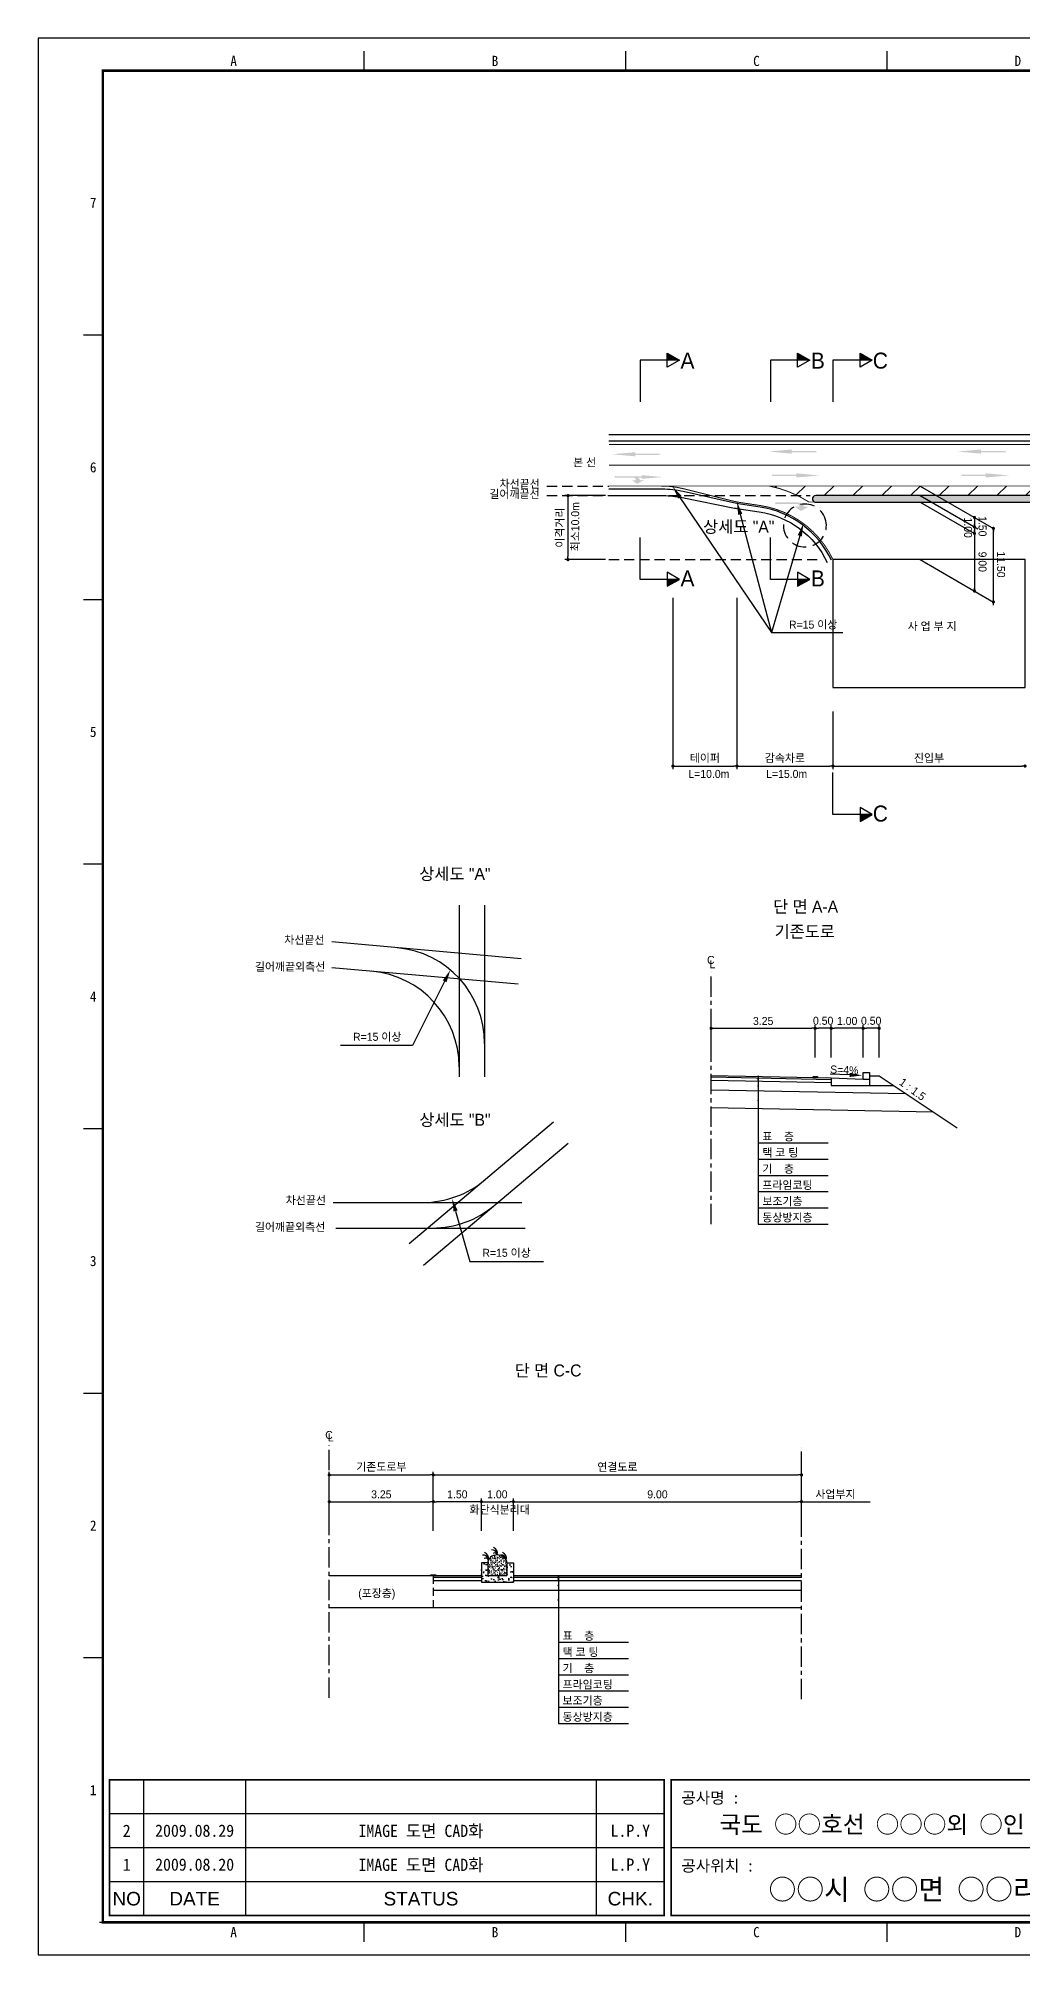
# Model space of a CAD drawing. Header units: millimetres. Extents: x 474 to 898, y 17 to 316.
# Drawn here: x 474.2 to 627.9, y 16.9 to 316.3 of the extents above; entities that cross this region are included whole.
import ezdxf
from ezdxf.enums import TextEntityAlignment as Align

# ---------------------------------------------------------------- set-up
doc = ezdxf.new("R2010")
doc.units = ezdxf.units.MM
doc.linetypes.add('CENTER', pattern=[50.8, 31.75, -6.35, 6.35, -6.35])
doc.linetypes.add('HIDDEN', pattern=[9.525, 6.35, -3.175])
for name, color, linetype in [('CC-GSTR-0004', 4, 'Continuous'), ('CM-LANE-0030', 30, 'Continuous'), ('CZ-DIMT-0002', 7, 'Continuous'), ('CZ-EXST-0002', 1, 'Continuous'), ('CZ-LIN1-0007', 7, 'Continuous'), ('CZ-LIN2-0003', 3, 'Continuous'), ('CZ-LINE-0001', 7, 'Continuous'), ('CZ-TEXT-BOX0', 7, 'Continuous'), ('TITLE', 7, 'Continuous')]:
    doc.layers.add(name, color=color, linetype=linetype)
doc.styles.add('견고딕', font='arial.ttf')
doc.styles.add('돋움', font='')
doc.styles.add('돋음체', font='')
doc.styles.get('돋움').set_extended_font_data('Dotum')
doc.styles.get('돋음체').set_extended_font_data('DotumChe')

# ---------------------------------------------------------------- blocks, each defined once
blk = doc.blocks.new('_Dot')
at = {"color": 0, "linetype": 'ByBlock', "lineweight": -2}
blk.add_line((-0.5, 0), (-1, 0), dxfattribs=at)
at = {"color": 0, "linetype": 'ByBlock', "const_width": 0.5}
blk.add_lwpolyline([(-0.25, 0, 1), (0.25, 0, 1)], format="xyb", close=True, dxfattribs=at)

msp = doc.modelspace()

# ---------------------------------------------------------------- hatches: boundary and pattern name
at = {"layer": 'CM-LANE-0030'}
h = msp.add_hatch(dxfattribs=at)
h.set_pattern_fill('ANSI31', color=256, style=0)
h.set_pattern_definition([(45, (-506.971, -418.9762), (-2.245064, 2.245064), [])])
h.paths.add_polyline_path([(741.86, 244.87, -0.768606), (742.11, 243.93, 0.001764), (741.99, 243.87), (743.03, 243.87, -0.102655), (750.17, 245.87), (757.33, 246.37), (588.35, 246.37, -0.092011), (594.52, 243.87), (595.42, 243.87, 0.002052), (595.29, 243.96, -0.737198), (595.57, 244.87)])
at = {"layer": 'CZ-EXST-0002'}
h = msp.add_hatch(dxfattribs=at)
h.set_pattern_fill('AR-CONC', color=256, scale=0.01, style=0)
h.set_pattern_definition([(50, (-564.7575, 3558.9985), (1.8218467, -0.15939086), [0.1905, -2.0955]), (355, (-564.7575, 3558.9985), (-0.3524283, 1.9105664), [0.1524, -1.6764]), (100.451, (-564.6057, 3558.9852), (1.469425, 1.7511669), [0.1619, -1.7809]), (46.1842, (-564.7575, 3559.5065), (2.7107904, -0.4204233), [0.28575, -3.14325]), (96.6356, (-564.5316, 3559.4714), (2.3740423, 2.4742556), [0.24285, -2.67135]), (351.184, (-564.7575, 3559.5065), (2.374046, 2.4742512), [0.2286, -2.5146]), (21, (-564.5035, 3559.3795), (1.5161488, -1.0226552), [0.1905, -2.0955]), (326, (-564.5035, 3559.3795), (0.6180203, 1.8418797), [0.1524, -1.6764]), (71.4514, (-564.3772, 3559.2943), (2.1341649, 0.8192286), [0.1619, -1.7809]), (37.5, (-564.75754, 3558.9985), (0.03088603, 0.84555039), [0, -1.65608, 0, -1.7018, 0, -1.68275]), (7.5, (-564.7575, 3558.9985), (0.66819663, 1.00180575), [0, -0.97028, 0, -1.61798, 0, -0.64135]), (327.5, (-565.32396, 3558.9985), (1.35590595, -0.05728744), [0, -0.635, 0, -1.9812, 0, -2.6289]), (317.5, (-565.578, 3558.9985), (1.4812918, 0.2542649), [0, -0.8255, 0, -1.31572, 0, -1.8669])])
h.paths.add_polyline_path([(548.36, 75.15), (548.36, 78.15), (547.36, 78.15), (547.36, 76.15), (544.36, 76.15), (544.36, 78.15), (543.36, 78.15), (543.36, 75.15)])
h = msp.add_hatch(dxfattribs=at)
h.set_pattern_fill('AR-SAND', color=256, scale=0.01, style=0)
h.set_pattern_definition([(37.5, (-564.75754, 3558.99847), (-0.016000313, 0.489413237), [0, -0.38608, 0, -0.4318, 0, -0.41275]), (7.5, (-564.75754, 3558.9985), (0.44952328, 0.7168251), [0, -0.20828, 0, -0.34798, 0, -0.13335]), (327.5, (-565.06996, 3558.99847), (0.79099237, 0.001437185), [0, -0.127, 0, -0.4572, 0, -0.5969]), (317.5, (-565.06996, 3558.9985), (0.76355645, 0.22292932), [0, -0.0635, 0, -0.29972, 0, -0.3429])])
edge = h.paths.add_edge_path()
edge.add_ellipse((545.86, 78.15), major_axis=(-1.5, 0), ratio=0.829212, start_angle=180, end_angle=360)
edge.add_line((544.36, 78.15), (544.36, 76.15))
edge.add_line((544.36, 76.15), (547.36, 76.15))
edge.add_line((547.36, 76.15), (547.36, 78.15))
at = {"layer": 'CZ-LIN1-0007'}
for points in [[(567.4, 251.65), (567.4, 251.44), (571.22, 251.44), (571.22, 251.22), (567.4, 251.22), (567.4, 251.01), (563.75, 251.33)], [(591.83, 252.08), (591.83, 251.86), (595.66, 251.86), (595.66, 251.65), (591.83, 251.65), (591.83, 251.43), (588.18, 251.75)], [(621.39, 252.08), (621.39, 251.86), (625.22, 251.86), (625.22, 251.65), (621.39, 251.65), (621.39, 251.43), (617.74, 251.75)], [(567.28, 247.89, -0.267976), (568.18, 247.28), (568.74, 247.29), (567.7, 246.71), (566.87, 247.28), (567.48, 247.28, 0.504994), (567.21, 247.65), (564.16, 247.67), (564.16, 247.91)], [(568.41, 248.06), (568.41, 247.87), (564.98, 247.87), (564.98, 247.68), (568.41, 247.68), (568.41, 247.49), (571.68, 247.77)], [(592.57, 248.35), (592.57, 248.13), (588.74, 248.13), (588.74, 247.92), (592.57, 247.92), (592.57, 247.7), (596.22, 248.02)], [(622.13, 248.35), (622.13, 248.13), (618.3, 248.13), (618.3, 247.92), (622.13, 247.92), (622.13, 247.7), (625.78, 248.02)], [(592.8, 243.81, -0.267976), (593.82, 243.13), (594.45, 243.13), (593.28, 242.47), (592.34, 243.12), (593.03, 243.12, 0.504994), (592.72, 243.54), (589.26, 243.56), (589.26, 243.83)], [(595.87, 153.97), (595.87, 154.1), (595.12, 154.11), (595.12, 153.99)], [(536.24, 76.15), (536.24, 76.28), (535.49, 76.28), (535.49, 76.15)]]:
    msp.add_hatch(color=256, dxfattribs=at).paths.add_polyline_path(points)
at = {"layer": 'CZ-LIN2-0003'}
h = msp.add_hatch(dxfattribs=at)
h.set_pattern_fill('CROSS', color=256, scale=0.075, style=0)
h.set_pattern_definition([(0, (-506.97093, -418.9762), (0.47625, 0.47625), [0.238125, -0.714375]), (90, (-506.85187, -419.09526), (-0.47625, 0.47625), [0.238125, -0.714375])])
h.paths.add_polyline_path([(741.99, 243.87, -0.001764), (742.11, 243.93, 0.768606), (741.86, 244.87), (595.57, 244.87, 0.737198), (595.29, 243.96, -0.002052), (595.42, 243.87)])
at = {"layer": 'CZ-LINE-0001'}
for points in [[(572.39, 267.14), (572.39, 266.04), (574.3, 266.04)], [(592.75, 267.14), (592.75, 266.04), (594.66, 266.04)], [(602.51, 267.14), (602.51, 266.04), (604.41, 266.04)], [(574.3, 231.79), (572.39, 231.79), (572.39, 230.7)], [(594.66, 231.79), (592.75, 231.79), (592.75, 230.7)], [(604.41, 195.07), (602.51, 195.07), (602.51, 193.97)]]:
    msp.add_hatch(color=256, dxfattribs=at).paths.add_polyline_path(points)

# ---------------------------------------------------------------- linework, layer by layer
at = {"color": 0, "linetype": 'ByBlock', "lineweight": -2}
for p, q in [((620.37, 241.21), (620.37, 240.96)), ((620.37, 240.21), (620.37, 240.46)), ((620.37, 239.71), (620.37, 239.46)), ((623.33, 239.5), (623.33, 239.25)), ((620.37, 239.21), (620.37, 239.46)), ((620.37, 230.21), (620.37, 230.46)), ((623.33, 228.5), (623.33, 228.75)), ((593.61, 87.7), (593.86, 87.7))]:
    msp.add_line(p, q, dxfattribs=at)
at = {"color": 0, "linetype": 'ByBlock', "const_width": 0.25}
for points in [[(620.37, 241.34, 1), (620.37, 241.59, 1)], [(620.37, 239.84, 1), (620.37, 240.09, 1)], [(620.37, 240.09, 1), (620.37, 239.84, 1)], [(623.33, 239.63, 1), (623.33, 239.88, 1)], [(620.37, 239.09, 1), (620.37, 238.84, 1)], [(620.37, 230.09, 1), (620.37, 229.84, 1)], [(623.33, 228.38, 1), (623.33, 228.13, 1)], [(593.49, 87.7, 1), (593.24, 87.7, 1)]]:
    msp.add_lwpolyline(points, format="xyb", close=True, dxfattribs=at)
at = {"layer": 'CC-GSTR-0004'}
for p, q in [((597.99, 153.93), (597.99, 152.73)), ((597.99, 153.93), (602.99, 153.73)), ((597.99, 152.73), (603.99, 152.73)), ((602.99, 153.73), (602.99, 154.73)), ((602.99, 154.73), (603.99, 154.73)), ((602.99, 153.73), (603.99, 153.73)), ((603.99, 154.73), (603.99, 152.73))]:
    msp.add_line(p, q, dxfattribs=at)
for points in [[(798.27, 254.37), (563.27, 254.37)], [(798.27, 253.37), (563.27, 253.37)]]:
    msp.add_lwpolyline(points, dxfattribs=at)
for points in [[(598.05, 234.76, 0.250676), (586.88, 243.07), (583.81, 243.53), (583.81, 243.53, -0.018175), (582.74, 243.74), (582.74, 243.74), (574.9, 245.5), (574.9, 245.5, 0.055452), (571.6, 245.87), (563.27, 245.87)], [(563.27, 244.87), (571.78, 244.87, -0.049659), (574.74, 244.57), (582.91, 242.93, 0.012396), (583.64, 242.8), (586.77, 242.33, -0.250676), (597.37, 234.44)]]:
    msp.add_lwpolyline(points, format="xyb", dxfattribs=at)
at = {"layer": 'CM-LANE-0030', "const_width": 0.15}
msp.add_lwpolyline([(798.27, 249.62), (563.27, 249.62)], dxfattribs=at)
msp.add_lwpolyline([(588.35, 246.37), (757.33, 246.37), (750.17, 245.87, 0.102655), (743.03, 243.87), (594.52, 243.87, 0.092011)], format="xyb", close=True, dxfattribs=at)
at = {"layer": 'CZ-EXST-0002'}
for p, q in [((539.89, 180.87), (539.89, 154.09)), ((543.87, 180.87), (543.87, 154.09)), ((549.58, 172.5), (519.99, 175.14)), ((549.09, 168.53), (519.99, 171.12)), ((532.1, 128.03), (554.65, 147.02)), ((534.3, 124.66), (556.91, 143.69)), ((520.22, 134.45), (549.7, 134.45)), ((520.64, 130.45), (550.18, 130.45)), ((519.61, 76.15), (535.86, 76.15)), ((519.61, 71.15), (535.86, 71.15))]:
    msp.add_line(p, q, dxfattribs=at)
at = {"layer": 'CZ-LIN1-0007'}
for p, q in [((595.12, 154.11), (595.87, 154.1)), ((595.12, 153.99), (595.87, 153.97)), ((595.87, 154.1), (595.87, 153.97)), ((535.49, 76.15), (535.49, 76.28)), ((535.49, 76.28), (536.24, 76.28)), ((536.24, 76.15), (535.49, 76.15)), ((536.24, 76.28), (536.24, 76.15))]:
    msp.add_line(p, q, dxfattribs=at)
at = {"layer": 'CZ-LIN1-0007', "const_width": 0.15}
msp.add_lwpolyline([(798.27, 252.87), (563.27, 252.87)], dxfattribs=at)
msp.add_lwpolyline([(598.27, 234.87, 0.250676), (586.92, 243.32), (583.98, 243.76), (583.98, 243.76, -0.024027), (582.57, 244.04), (582.57, 244.04), (575.06, 245.92), (575.06, 245.92, 0.061321), (571.42, 246.37), (563.27, 246.37)], format="xyb", dxfattribs=at)
at = {"layer": 'CZ-LIN1-0007', "linetype": 'HIDDEN', "const_width": 0.15}
msp.add_lwpolyline([(571.42, 246.37), (588.35, 246.37)], dxfattribs=at)
at = {"layer": 'CZ-LIN2-0003'}
for p, q in [((579.24, 154.3), (597.99, 153.93)), ((579.24, 154.05), (597.99, 153.68)), ((579.24, 153.55), (597.99, 153.18)), ((603.99, 154.23), (605.49, 154.23)), ((603.99, 152.73), (607.74, 152.73)), ((605.49, 154.23), (617.69, 146.09)), ((579.24, 152.05), (609.67, 151.45)), ((579.24, 149.3), (613.92, 148.61)), ((544.36, 78.15), (543.36, 78.15)), ((543.36, 78.15), (543.36, 75.15)), ((544.36, 78.15), (544.36, 76.15)), ((547.36, 78.15), (547.36, 76.15)), ((547.36, 78.15), (548.36, 78.15)), ((548.36, 78.15), (548.36, 75.15)), ((535.86, 76.15), (543.36, 76.15)), ((535.86, 75.9), (543.36, 75.9)), ((535.86, 75.4), (543.36, 75.4)), ((543.36, 75.15), (548.36, 75.15)), ((544.36, 76.15), (547.36, 76.15)), ((548.36, 76.15), (593.36, 76.15)), ((548.36, 75.9), (593.36, 75.9)), ((548.36, 75.4), (593.36, 75.4)), ((535.86, 73.9), (593.36, 73.9)), ((535.86, 71.15), (593.36, 71.15))]:
    msp.add_line(p, q, dxfattribs=at)
msp.add_lwpolyline([(595.29, 243.96, -0.002052), (595.42, 243.87), (741.99, 243.87, -0.001764), (742.11, 243.93, 0.768606), (741.86, 244.87), (595.57, 244.87, 0.737198)], format="xyb", close=True, dxfattribs=at)
msp.add_lwpolyline([(628.27, 234.87), (598.27, 234.87), (598.27, 214.87), (628.27, 214.87)], close=True, dxfattribs=at)
for centre, radius, start, end in [((528.87, 159.29), 15, 0, 84.9204), ((524.89, 155.63), 15, 0, 84.9204), ((534.25, 149.45), 15, 270, 310.097), ((535.71, 145.45), 15, 270, 310.097), ((543.59, 78.49), 0.88, 7.8639, 92.7752), ((544.05, 78.46), 0.44, 19.771, 124.0366), ((543.49, 78.83), 1, 347.1802, 67.3267), ((544.99, 79.28), 0.88, 7.8639, 92.7752), ((545.45, 79.25), 0.44, 19.771, 124.0366), ((544.88, 79.62), 1, 347.1802, 67.3267), ((546.38, 78.49), 0.88, 7.8639, 92.7752), ((546.84, 78.46), 0.44, 19.771, 124.0366), ((546.28, 78.83), 1, 347.1802, 67.3267)]:
    msp.add_arc(centre, radius, start, end, dxfattribs=at)
msp.add_ellipse((545.86, 78.15), major_axis=(-1.5, 0), ratio=0.829212, start_param=3.141593, end_param=6.283185, dxfattribs=at)
at = {"layer": 'CZ-LINE-0001'}
for p, q in [((572.39, 264.94), (572.39, 267.14)), ((572.39, 267.14), (574.3, 266.04)), ((592.75, 264.94), (592.75, 267.14)), ((592.75, 267.14), (594.66, 266.04)), ((602.51, 264.94), (602.51, 267.14)), ((602.51, 267.14), (604.41, 266.04)), ((574.3, 266.04), (568.15, 266.04)), ((568.15, 266.04), (568.15, 259.5)), ((574.3, 266.04), (572.39, 264.94)), ((594.66, 266.04), (588.51, 266.04)), ((588.51, 266.04), (588.51, 259.5)), ((594.66, 266.04), (592.75, 264.94)), ((604.41, 266.04), (598.27, 266.04)), ((598.27, 266.04), (598.27, 259.5)), ((604.41, 266.04), (602.51, 264.94)), ((611.88, 246.37), (623.33, 239.75)), ((562.77, 244.87), (556.39, 244.87)), ((556.89, 244.37), (556.89, 235.37)), ((611.88, 244.87), (620.87, 239.67)), ((611.88, 244.87), (620.87, 239.67)), ((611.88, 243.87), (620.37, 238.96)), ((620.37, 240.96), (620.37, 229.96)), ((623.33, 227.77), (623.33, 239.75)), ((568.15, 231.79), (568.15, 238.34)), ((588.51, 231.79), (588.51, 238.34)), ((562.77, 234.87), (556.39, 234.87)), ((611.88, 234.87), (623.33, 228.25)), ((574.3, 231.79), (568.15, 231.79)), ((574.3, 231.79), (572.39, 232.89)), ((572.39, 232.89), (572.39, 230.7)), ((572.39, 230.7), (574.3, 231.79)), ((594.66, 231.79), (588.51, 231.79)), ((594.66, 231.79), (592.75, 232.89)), ((592.75, 232.89), (592.75, 230.7)), ((592.75, 230.7), (594.66, 231.79)), ((573.27, 228.89), (573.27, 202.12)), ((583.27, 228.89), (583.27, 202.12)), ((583.27, 228.89), (583.27, 202.12)), ((588.68, 223.51), (599.81, 223.51)), ((598.27, 211.17), (598.27, 202.12)), ((598.27, 211.17), (598.27, 202.12)), ((573.77, 202.62), (582.77, 202.62)), ((583.77, 202.62), (597.77, 202.62)), ((598.27, 195.07), (598.27, 201.61)), ((598.77, 202.62), (627.77, 202.62)), ((604.41, 195.07), (598.27, 195.07)), ((604.41, 195.07), (602.51, 196.17)), ((602.51, 196.17), (602.51, 193.97)), ((602.51, 193.97), (604.41, 195.07)), ((579.24, 157.1), (579.24, 162.15)), ((595.49, 157.1), (595.49, 162.15)), ((595.49, 157.1), (595.49, 162.15)), ((597.99, 157.1), (597.99, 162.15)), ((597.99, 157.1), (597.99, 162.15)), ((602.99, 157.1), (602.99, 162.15)), ((602.99, 159.54), (602.99, 162.15)), ((605.49, 157.1), (605.49, 162.15)), ((579.74, 161.65), (594.99, 161.65)), ((597.49, 161.65), (595.99, 161.65)), ((602.49, 161.65), (598.49, 161.65)), ((604.99, 161.65), (603.49, 161.65)), ((586.59, 154.17), (586.59, 131.08)), ((586.59, 143.74), (597.53, 143.74)), ((586.59, 141.21), (597.53, 141.21)), ((586.59, 138.68), (597.53, 138.68)), ((586.59, 136.15), (597.53, 136.15)), ((586.59, 133.61), (597.53, 133.61)), ((586.59, 131.08), (597.53, 131.08)), ((519.61, 88.2), (519.61, 92.38)), ((520.11, 91.88), (535.36, 91.88)), ((535.86, 88.2), (535.86, 92.38)), ((535.86, 88.2), (535.86, 92.38)), ((536.36, 91.88), (592.86, 91.88)), ((593.36, 88.2), (593.36, 92.38)), ((519.61, 83.15), (519.61, 88.2)), ((520.11, 87.7), (535.36, 87.7)), ((535.86, 83.15), (535.86, 88.2)), ((535.86, 83.15), (535.86, 88.2)), ((542.86, 87.7), (536.36, 87.7)), ((543.36, 83.15), (543.36, 88.2)), ((543.36, 83.15), (543.36, 88.2)), ((543.86, 87.7), (547.86, 87.7)), ((548.36, 83.15), (548.36, 88.2)), ((548.36, 83.15), (548.36, 88.2)), ((548.86, 87.7), (592.86, 87.7)), ((593.36, 83.15), (593.36, 88.2)), ((593.36, 83.15), (593.36, 88.2)), ((593.86, 87.7), (604.08, 87.7)), ((555.39, 76.15), (555.39, 53.07)), ((555.39, 65.73), (566.33, 65.73)), ((555.39, 63.2), (566.33, 63.2)), ((555.39, 60.66), (566.33, 60.66)), ((555.39, 58.13), (566.33, 58.13)), ((555.39, 55.6), (566.33, 55.6)), ((555.39, 53.07), (566.33, 53.07))]:
    msp.add_line(p, q, dxfattribs=at)
at = {"layer": 'CZ-LINE-0001', "linetype": 'HIDDEN', "ltscale": 0.25}
for p, q in [((553.61, 246.37), (563.27, 246.37)), ((553.61, 244.87), (594.71, 244.87)), ((563.27, 234.87), (596.29, 234.87))]:
    msp.add_line(p, q, dxfattribs=at)
at = {"layer": 'CZ-LINE-0001', "linetype": 'HIDDEN', "ltscale": 0.35}
msp.add_line((597.22, 240.6), (597.22, 240.61), dxfattribs=at)
at = {"layer": 'CZ-LINE-0001', "linetype": 'CENTER', "ltscale": 0.1}
for p, q in [((579.24, 131.03), (579.24, 170.41)), ((519.61, 57.08), (519.61, 96.46)), ((593.36, 56.83), (593.36, 96.21))]:
    msp.add_line(p, q, dxfattribs=at)
at = {"layer": 'CZ-LINE-0001', "linetype": 'HIDDEN', "ltscale": 0.2}
msp.add_line((535.86, 76.15), (535.86, 71.15), dxfattribs=at)
at = {"layer": 'CZ-LINE-0001'}
for points in [[(574.38, 244.6), (588.68, 223.51)], [(583.79, 241.95), (588.68, 223.51)], [(593.09, 238.6), (588.68, 223.51)], [(537.62, 168.99), (532.62, 158.96), (521.38, 158.96)], [(600.86, 154.37), (597.86, 154.49)], [(539.34, 133.11), (541.58, 125.22), (553.07, 125.22)]]:
    msp.add_lwpolyline(points, dxfattribs=at)
at = {"layer": 'CZ-LINE-0001', "linetype": 'HIDDEN', "ltscale": 0.35}
msp.add_arc((593.89, 240.21), 3.35, 6.7667, 6.749, dxfattribs=at)
at = {"layer": 'CZ-LINE-0001', "linetype": 'ByBlock'}
for centre, start, end in [((586.59, 154.11), 0, 180), ((586.59, 154.11), 0, 180), ((586.59, 154.11), 180, 0), ((586.59, 154.11), 180, 0), ((586.59, 153.9), 0, 180), ((586.59, 153.9), 0, 180), ((586.59, 153.9), 180, 0), ((586.59, 153.9), 180, 0), ((586.59, 153.67), 0, 180), ((586.59, 153.67), 0, 180), ((586.59, 153.67), 180, 0), ((586.59, 153.67), 180, 0), ((586.59, 153.42), 0, 180), ((586.59, 153.42), 0, 180), ((586.59, 153.42), 180, 0), ((586.59, 153.42), 180, 0), ((586.59, 152.62), 0, 180), ((586.59, 152.62), 0, 180), ((586.59, 152.62), 180, 0), ((586.59, 152.62), 180, 0), ((586.59, 150.38), 0, 180), ((586.59, 150.38), 0, 180), ((586.59, 150.38), 180, 0), ((586.59, 150.38), 180, 0), ((555.39, 75.4), 0, 180), ((555.39, 75.4), 0, 180), ((555.39, 75.4), 180, 0), ((555.39, 75.4), 180, 0), ((555.39, 76.09), 0, 180), ((555.39, 76.09), 0, 180), ((555.39, 76.09), 180, 0), ((555.39, 76.09), 180, 0), ((555.39, 75.89), 0, 180), ((555.39, 75.89), 0, 180), ((555.39, 75.89), 180, 0), ((555.39, 75.89), 180, 0), ((555.39, 75.65), 0, 180), ((555.39, 75.65), 0, 180), ((555.39, 75.65), 180, 0), ((555.39, 75.65), 180, 0), ((555.39, 74.61), 0, 180), ((555.39, 74.61), 0, 180), ((555.39, 74.61), 180, 0), ((555.39, 74.61), 180, 0), ((555.39, 72.37), 0, 180), ((555.39, 72.37), 0, 180), ((555.39, 72.37), 180, 0), ((555.39, 72.37), 180, 0)]:
    msp.add_arc(centre, 0.0625, start, end, dxfattribs=at)
at = {"layer": 'CZ-LINE-0001'}
for points in [[(574.1, 244.41), (573.26, 246.26), (574.66, 244.79)], [(583.47, 241.87), (583.27, 243.89), (584.11, 242.04)], [(592.77, 238.69), (593.66, 240.52), (593.41, 238.5)], [(537.33, 169.13), (538.52, 170.77), (537.92, 168.84)], [(600.88, 154.7), (602.86, 154.29), (600.85, 154.04)], [(539.02, 133.02), (538.8, 135.03), (539.66, 133.2)]]:
    msp.add_solid(points, dxfattribs=at)
at = {"layer": 'TITLE', "color": 7, "linetype": 'Continuous'}
for p, q in [((525.08, 311.27), (525.08, 314.29)), ((565.9, 311.27), (565.9, 314.29)), ((606.73, 311.27), (606.73, 314.29)), ((484.25, 269.94), (481.23, 269.94)), ((484.25, 228.61), (481.23, 228.61)), ((484.25, 187.28), (481.23, 187.28)), ((484.25, 145.95), (481.23, 145.95)), ((484.25, 104.62), (481.23, 104.62)), ((484.25, 63.3), (481.23, 63.3)), ((525.08, 18.94), (525.08, 21.97)), ((565.9, 18.94), (565.9, 21.97)), ((606.73, 18.94), (606.73, 21.97))]:
    msp.add_line(p, q, dxfattribs=at)
at = {"layer": 'TITLE', "ltscale": 150}
for p, q in [((490.62, 44.25), (490.62, 23.03)), ((506.54, 44.25), (506.54, 23.03)), ((561.31, 44.25), (561.31, 23.03)), ((571.92, 38.94), (485.31, 38.94)), ((571.92, 33.64), (485.31, 33.64)), ((659.6, 33.64), (572.99, 33.64)), ((571.92, 28.33), (485.31, 28.33))]:
    msp.add_line(p, q, dxfattribs=at)
at = {"layer": 'TITLE'}
msp.add_line((892.61, 21.97), (483.75, 21.97), dxfattribs=at)
msp.add_lwpolyline([(474.17, 16.93), (897.53, 16.93), (897.53, 316.31), (474.17, 316.31)], close=True, dxfattribs=at)
at = {"layer": 'TITLE', "linetype": 'Continuous', "const_width": 0.403}
msp.add_lwpolyline([(484.25, 21.97), (484.25, 311.27), (892.5, 311.27), (892.5, 21.97)], close=True, dxfattribs=at)
at = {"layer": 'TITLE', "ltscale": 150, "const_width": 0.265}
for points in [[(485.31, 44.25), (571.92, 44.25), (571.92, 23.03), (485.31, 23.03)], [(572.99, 44.25), (659.6, 44.25), (659.6, 23.03), (572.99, 23.03)]]:
    msp.add_lwpolyline(points, close=True, dxfattribs=at)

# ---------------------------------------------------------------- block references
at = {"layer": 'CZ-LINE-0001', "xscale": 0.5, "yscale": 0.5, "zscale": 0.5}
for p, rotation in [((556.89, 244.87), 90), ((556.89, 234.87), 270), ((573.27, 202.62), 180), ((583.27, 202.62), 180), ((598.27, 202.62), 180), ((579.24, 161.65), 180), ((595.49, 161.65), 180), ((597.99, 161.65), 180), ((602.99, 161.65), 180), ((519.61, 91.88), 180), ((535.86, 91.88), 180), ((519.61, 87.7), 180), ((535.86, 87.7), 180), ((543.36, 87.7), 180), ((548.36, 87.7), 180)]:
    msp.add_blockref('_Dot', p, dxfattribs=dict(at, rotation=rotation))
for p in [(583.27, 202.62), (598.27, 202.62), (628.27, 202.62), (595.49, 161.65), (597.99, 161.65), (602.99, 161.65), (605.49, 161.65), (535.86, 91.88), (593.36, 91.88), (535.86, 87.7), (543.36, 87.7), (548.36, 87.7), (593.36, 87.7)]:
    msp.add_blockref('_Dot', p, dxfattribs=at)

# ---------------------------------------------------------------- texts
at = {"layer": 'CZ-DIMT-0002', "style": '돋움'}
for s, height, p in [('A', 2.5, (575.55, 265.96)), ('B', 2.5, (595.91, 265.96)), ('C', 2.5, (605.67, 265.96)), ('본 선', 1.25, (559.49, 250.06)), ('길어깨끝선', 1.25, (548.54, 245.11)), ('차선끝선', 1.25, (549.34, 246.7)), ('상세도 "A"', 1.875, (583.56, 240.01)), ('A', 2.5, (575.55, 231.93)), ('B', 2.5, (595.91, 231.93)), ('R=15 이상', 1.25, (595.18, 224.72)), ('사 업 부 지', 1.25, (613.76, 224.46)), ('L=10.0m', 1.25, (578.89, 201.39)), ('L=15.0m', 1.25, (591.04, 201.39)), ('C', 2.5, (605.67, 195.2)), ('차선끝선', 1.25, (515.72, 175.47)), ('길어깨끝외측선', 1.25, (513.49, 171.27)), ('C', 1.25, (579.2, 172.33)), ('L', 1.25, (579.46, 171.67)), ('R=15 이상', 1.25, (527.1, 160.32)), ('차선끝선', 1.25, (515.95, 134.79)), ('길어깨끝외측선', 1.25, (513.49, 130.61)), ('R=15 이상', 1.25, (547.29, 126.58)), ('C', 1.25, (519.57, 98.12)), ('L', 1.25, (519.83, 97.73))]:
    msp.add_text(s, height=height, dxfattribs=at).set_placement(p, align=Align.MIDDLE_CENTER)
msp.add_text('최소10.0m', height=1.25, rotation=90, dxfattribs=at).set_placement((558.64, 236.17))
for s, rotation, p in [('S=4%', 357.7094, (600.04, 155.15)), ('1 : 1.5', 323.8881, (610.7, 152.12))]:
    msp.add_text(s, height=1.25, rotation=rotation, dxfattribs=at).set_placement(p, align=Align.MIDDLE_CENTER)
for s, p in [('표    층', (587.24, 144.13)), ('택 코 팅', (587.24, 141.6)), ('프라임코팅', (587.24, 136.54)), ('기    층', (587.24, 139.07)), ('보조기층', (587.24, 134)), ('동상방지층', (587.24, 131.47)), ('화단식분리대', (541.51, 85.83)), ('사업부지', (595.52, 88.23)), ('(포장층)', (524.13, 72.77)), ('표    층', (556.04, 66.12)), ('택 코 팅', (556.04, 63.58)), ('프라임코팅', (556.04, 58.52)), ('기    층', (556.04, 61.05)), ('보조기층', (556.04, 55.99)), ('동상방지층', (556.04, 53.46))]:
    msp.add_text(s, height=1.25, dxfattribs=at).set_placement(p)
at = {"layer": 'CZ-DIMT-0002', "char_height": 1.25, "attachment_point": 5, "rotation": 270, "style": '돋움'}
for s, insert in [('1.00', (619.36, 239.86)), ('1.50', (621.62, 240.08)), ('9.00', (621.62, 234.53)), ('11.50', (624.51, 234.11))]:
    msp.add_mtext(s, dxfattribs=dict(at, insert=insert))
at = {"layer": 'CZ-LINE-0001', "insert": (555.7, 239.87), "char_height": 1.25, "attachment_point": 5, "rotation": 90, "style": '돋움'}
msp.add_mtext('\\A1;이격거리', dxfattribs=at)
at = {"layer": 'CZ-LINE-0001', "char_height": 1.25, "attachment_point": 5, "style": '돋움'}
for s, insert in [('\\A1;테이퍼', (578.27, 203.81)), ('\\A1;감속차로', (590.77, 203.81)), ('\\A1;진입부', (613.27, 203.81)), ('\\A1;3.25', (587.37, 162.79)), ('\\A1;0.50', (596.74, 162.82)), ('\\A1;1.00', (600.49, 162.79)), ('\\A1;0.50', (604.24, 162.82)), ('\\A1;기존도로부', (527.74, 93.07)), ('\\A1;연결도로', (564.61, 93.06)), ('\\A1;3.25', (527.74, 88.84)), ('\\A1;1.50', (539.61, 88.84)), ('\\A1;1.00', (545.86, 88.84)), ('\\A1;9.00', (570.86, 88.84))]:
    msp.add_mtext(s, dxfattribs=dict(at, insert=insert))
at = {"layer": 'CZ-TEXT-BOX0', "style": '돋움'}
for s, p in [('상세도 "A"', (539.23, 185.78)), ('단 면 A-A', (594, 180.66)), ('기존도로', (593.86, 176.76)), ('상세도 "B"', (539.24, 147.36)), ('단 면 C-C', (553.78, 108.2))]:
    msp.add_text(s, height=1.875, dxfattribs=at).set_placement(p, align=Align.MIDDLE_CENTER)
at = {"layer": 'TITLE', "color": 3, "linetype": 'Continuous', "style": '돋음체'}
for s, p in [('A', (504.67, 312.78)), ('B', (545.49, 312.78)), ('C', (586.32, 312.78)), ('D', (627.14, 312.78)), ('7', (482.74, 290.61)), ('6', (482.74, 249.28)), ('5', (482.74, 207.95)), ('4', (482.74, 166.62)), ('3', (482.74, 125.29)), ('2', (482.74, 83.97)), ('1', (482.74, 42.64)), ('A', (504.67, 20.45)), ('B', (545.49, 20.45)), ('C', (586.32, 20.45)), ('D', (627.14, 20.45))]:
    msp.add_text(s, height=1.59, dxfattribs=at).set_placement(p, align=Align.MIDDLE)
at = {"layer": 'TITLE', "style": '돋음체'}
for s, p in [('공사명 : ', (574.58, 40.54)), ('공사위치 :', (574.58, 29.92))]:
    msp.add_text(s, height=1.804, dxfattribs=at).set_placement(p)
at = {"layer": 'TITLE', "color": 7, "linetype": 'Continuous', "style": '돋음체'}
for s, height, p in [('국도 ○○호선 ○○○외 ○인 도로점용시설공사', 2.7, (618.79, 37.32)), ('○○시 ○○면 ○○리○○-○번지', 3.1832, (620.82, 27.16))]:
    msp.add_text(s, height=height, dxfattribs=at).set_placement(p, align=Align.MIDDLE)
at = {"layer": 'TITLE', "color": 1, "linetype": 'Continuous', "style": '돋음체'}
msp.add_text('2', height=1.91, dxfattribs=at).set_placement((487.97, 36.29), align=Align.MIDDLE)
at = {"layer": 'TITLE', "linetype": 'Continuous'}
for s, height, style, p in [('2009.08.29', 1.91, '돋음체', (498.58, 36.29)), ('L.P.Y', 1.91, '돋음체', (566.62, 36.29)), ('1', 1.91, '돋음체', (487.97, 30.99)), ('2009.08.20', 1.91, '돋음체', (498.58, 30.99)), ('L.P.Y', 1.91, '돋음체', (566.62, 30.99)), ('NO', 2.122, '견고딕', (487.97, 25.68)), ('DATE', 2.122, '견고딕', (498.58, 25.68)), ('STATUS', 2.122, '견고딕', (533.93, 25.68)), ('CHK.', 2.122, '견고딕', (566.62, 25.68))]:
    msp.add_text(s, height=height, dxfattribs=dict(at, style=style)).set_placement(p, align=Align.MIDDLE)
at = {"layer": 'TITLE', "style": '돋음체'}
for p in [(533.93, 36.29), (533.93, 30.99)]:
    msp.add_text('IMAGE 도면 CAD화', height=1.9099, dxfattribs=at).set_placement(p, align=Align.MIDDLE)

doc.saveas('drawing.dxf')
